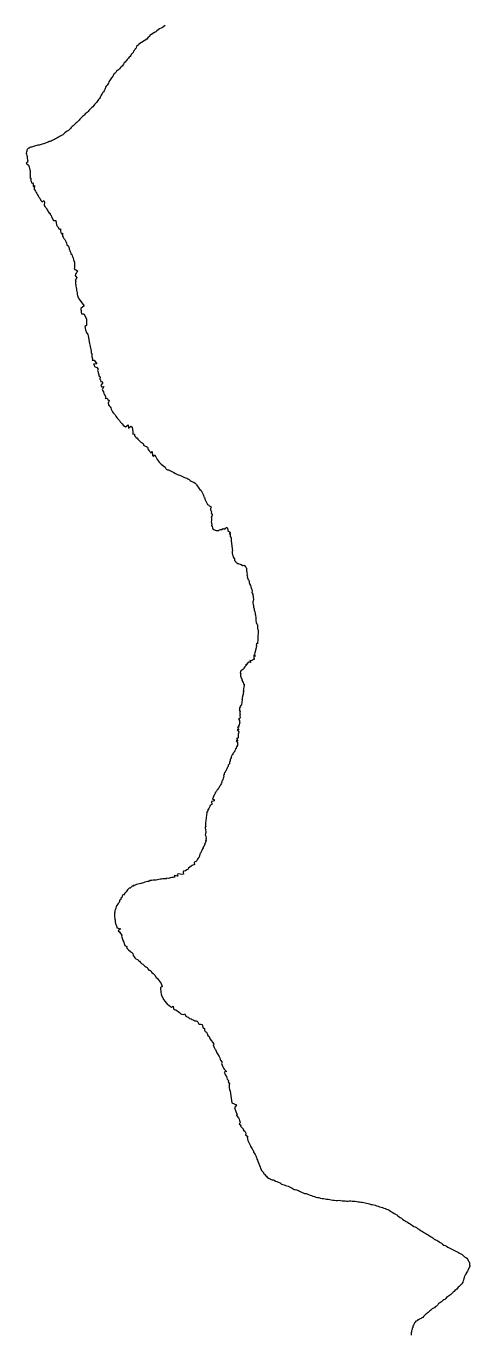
# Model space of a CAD drawing. Extents: x 226235 to 230811, y 317203 to 324386.
# Drawn here: x 226295 to 226690, y 322590 to 323754 of the extents above; entities that cross this region are included whole.
import ezdxf

# ---------------------------------------------------------------- set-up
doc = ezdxf.new("R2010")
doc.units = 0
doc.layers.add('LINE_FEATURE_', color=7, linetype='CONTINUOUS')

msp = doc.modelspace()

# ---------------------------------------------------------------- linework, layer by layer
at = {"layer": 'LINE_FEATURE_'}
msp.add_lwpolyline([(226419.02286, 323754.357645), (226417.913809, 323753.517779), (226416.712168, 323752.765725), (226415.530142, 323752.028262), (226414.173417, 323751.507226), (226413.061138, 323750.611321), (226411.880716, 323749.74222), (226410.71478, 323748.958789), (226409.55093, 323748.136064), (226408.28611, 323747.374395), (226407.140623, 323746.55737), (226405.837508, 323746.131902), (226405.289685, 323744.742436), (226404.16616, 323744.018799), (226402.812979, 323742.264451), (226395.638432, 323737.795558), (226395.371247, 323737.307843), (226393.558252, 323735.910314), (226393.380238, 323734.460584), (226393.018661, 323733.970584), (226392.530364, 323733.655422), (226392.210651, 323732.831459), (226391.6022, 323732.137294), (226391.065259, 323731.497655), (226390.816944, 323730.556697), (226390.165462, 323729.809551), (226389.421872, 323729.277873), (226388.799342, 323728.619245), (226388.56317, 323727.747681), (226387.946034, 323726.966797), (226387.138675, 323726.15781), (226386.628852, 323725.408405), (226386.020482, 323724.727365), (226385.32817, 323724.19191), (226384.662303, 323723.473678), (226384.098336, 323722.607056), (226383.472201, 323721.790109), (226382.746048, 323721.125543), (226381.981137, 323720.210239), (226381.564357, 323719.324173), (226380.931702, 323718.426894), (226379.959949, 323717.631914), (226379.402075, 323717.002311), (226378.466187, 323715.995565), (226377.660997, 323715.163054), (226376.800785, 323714.446401), (226375.95251, 323713.742586), (226375.263159, 323712.776674), (226374.545399, 323711.93511), (226373.873529, 323711.341134), (226373.325518, 323710.894352), (226373.112044, 323710.429009), (226373.02001, 323710.351166), (226373.027674, 323710.343328), (226373.192536, 323710.170072), (226373.020843, 323709.950979), (226372.543755, 323709.273653), (226371.908427, 323708.640218), (226371.333194, 323707.879189), (226370.799857, 323706.928246), (226370.19994, 323706.079455), (226369.65286, 323705.257929), (226369.020571, 323704.29202), (226368.59043, 323703.280199), (226368.059427, 323702.298685), (226367.403904, 323701.465294), (226366.653228, 323700.599451), (226366.163852, 323699.614404), (226365.785106, 323698.540552), (226365.388602, 323697.540292), (226364.849732, 323696.496869), (226364.166404, 323695.552707), (226363.484783, 323694.645473), (226363.161889, 323693.794212), (226362.799886, 323693.344966), (226362.205448, 323692.43065), (226361.687104, 323691.441481), (226361.212396, 323690.480284), (226360.630236, 323689.644712), (226359.841485, 323688.794876), (226359.220202, 323687.834457), (226358.623303, 323686.842985), (226357.945638, 323685.873143), (226357.157703, 323685.061382), (226356.340117, 323684.23005), (226355.583255, 323683.243828), (226354.79978, 323682.270015), (226353.921961, 323681.396863), (226353.029131, 323680.618106), (226352.137245, 323679.818219), (226351.312456, 323678.956341), (226350.503935, 323678.079311), (226349.765121, 323677.217533), (226348.990829, 323676.475081), (226348.095023, 323675.77306), (226347.270188, 323675.143547), (226346.448233, 323674.246127), (226345.610715, 323673.445912), (226344.79811, 323672.677316), (226343.973173, 323671.915168), (226343.221455, 323671.038968), (226342.491396, 323670.140274), (226341.676221, 323669.270679), (226340.773321, 323668.552243), (226339.899139, 323667.794152), (226339.008154, 323667.012687), (226338.220403, 323666.216257), (226337.386509, 323665.33399), (226336.478327, 323664.550715), (226335.629286, 323663.706035), (226334.795914, 323662.795538), (226333.806033, 323661.78951), (226333.015408, 323661.193064), (226331.918636, 323660.473838), (226330.93555, 323659.793419), (226329.914889, 323658.985965), (226328.973606, 323658.138168), (226327.961819, 323657.334756), (226326.937312, 323656.656966), (226325.833612, 323656.064005), (226324.745589, 323655.494632), (226323.749252, 323654.993446), (226322.695476, 323654.269007), (226321.601906, 323653.735071), (226320.638779, 323653.200961), (226319.67172, 323652.662094), (226318.703384, 323652.117149), (226317.763591, 323651.645289), (226316.775419, 323651.385109), (226315.823994, 323651.22071), (226315.008361, 323650.847345), (226314.214569, 323650.324346), (226313.363091, 323650.004887), (226312.551734, 323649.810558), (226311.781529, 323649.493503), (226310.772299, 323649.213747), (226309.746162, 323648.99846), (226308.811076, 323648.690416), (226307.924043, 323648.361784), (226306.93563, 323648.110275), (226305.918129, 323647.900873), (226304.841157, 323647.614676), (226303.859052, 323647.300346), (226302.869131, 323647.076867), (226302.013498, 323646.942915), (226301.160552, 323646.654456), (226300.269783, 323646.352449), (226299.366567, 323646.237778), (226298.602901, 323645.892086), (226298.080698, 323645.488834), (226297.625355, 323645.354355), (226296.410831, 323644.068444), (226296.095701, 323643.600346), (226295.89654, 323642.495032), (226295.620184, 323642.040399), (226295.426095, 323641.06124), (226295.741754, 323639.973859), (226296.165232, 323638.8924), (226296.337379, 323637.903588), (226296.183278, 323637.072595), (226296.441672, 323636.025033), (226296.750187, 323635.116146), (226296.831438, 323634.36152), (226296.550467, 323633.629367), (226296.626029, 323632.647617), (226296.352275, 323632.864532), (226295.454438, 323632.058955), (226297.609097, 323630.2905), (226297.894545, 323629.223458), (226298.229153, 323628.402824), (226298.330514, 323627.405439), (226298.557987, 323626.051133), (226298.911539, 323625.154951), (226299.088927, 323624.231936), (226298.943286, 323623.382989), (226299.030967, 323622.729602), (226298.826592, 323622.204544), (226298.929761, 323621.939333), (226299.022267, 323620.735444), (226298.908767, 323619.95908), (226298.816519, 323618.912626), (226299.475499, 323618.566549), (226299.520419, 323616.672561), (226299.778734, 323615.674303), (226300.1092, 323614.603), (226301.061973, 323614.668907), (226301.631802, 323613.729736), (226301.603133, 323611.229664), (226302.845317, 323612.218476), (226302.579989, 323609.037575), (226303.092497, 323607.981889), (226303.727522, 323607.066097), (226304.278172, 323606.060618), (226305.032557, 323604.914646), (226305.549159, 323603.9271), (226306.234619, 323602.840698), (226306.844986, 323601.818286), (226307.528552, 323600.781547), (226308.60487, 323598.763575), (226309.557251, 323597.569637), (226311.140178, 323598.884584), (226311.88326, 323597.741128), (226311.555593, 323594.38635), (226312.176734, 323593.344041), (226312.995008, 323592.484702), (226313.680008, 323591.430673), (226314.324475, 323590.350439), (226314.841403, 323589.298248), (226315.544622, 323588.285313), (226316.792219, 323587.266699), (226316.950584, 323586.25614), (226317.610017, 323585.389006), (226318.049292, 323584.241827), (226319.886647, 323581.13205), (226321.869943, 323581.014295), (226322.550609, 323577.182759), (226323.175538, 323576.109138), (226323.775602, 323575.099765), (226324.224116, 323574.142577), (226324.847314, 323573.275498), (226325.982949, 323573.703569), (226326.03192, 323571.486149), (226326.297732, 323570.399253), (226326.783238, 323569.306926), (226327.753972, 323569.770967), (226327.816088, 323567.084385), (226328.276458, 323566.075917), (226328.971997, 323565.008396), (226329.733951, 323563.989513), (226330.38455, 323562.959584), (226330.96962, 323561.862543), (226331.353182, 323560.738848), (226331.59461, 323559.697835), (226331.998974, 323558.722659), (226332.936202, 323558.669556), (226333.377334, 323557.679902), (226333.707645, 323555.597867), (226334.18708, 323554.48057), (226334.626587, 323553.338194), (226335.100486, 323552.241832), (226335.329248, 323551.125814), (226336.013928, 323550.698422), (226336.485947, 323549.63148), (226337.036965, 323548.504886), (226337.361282, 323547.385883), (226337.605396, 323546.253281), (226337.969673, 323544.985995), (226338.374451, 323543.849095), (226338.492914, 323542.70835), (226338.553727, 323541.669796), (226338.549417, 323540.443117), (226338.359944, 323539.121954), (226338.260987, 323538.163706), (226341.170003, 323536.320625), (226340.45759, 323534.766863), (226339.843754, 323534.191318), (226339.283342, 323533.348982), (226339.125459, 323532.145147), (226340.581669, 323530.060109), (226339.948976, 323528.822781), (226338.989636, 323528.549519), (226339.573747, 323526.631766), (226339.270478, 323526.103008), (226339.350176, 323524.817342), (226339.568004, 323523.666278), (226339.745463, 323522.5561), (226339.914239, 323521.311105), (226340.106789, 323520.101365), (226340.235691, 323518.942885), (226340.586986, 323517.820574), (226340.863368, 323516.642328), (226340.980915, 323515.635625), (226341.019559, 323514.417505), (226341.498838, 323513.561596), (226341.887809, 323512.012969), (226342.189331, 323511.343509), (226347.047273, 323505.098708), (226344.000829, 323502.818645), (226344.149839, 323501.993406), (226344.315894, 323501.101281), (226344.444744, 323499.118699), (226344.84091, 323498.052296), (226346.622473, 323498.008903), (226349.202879, 323493.674009), (226349.126704, 323491.794878), (226349.17546, 323490.850211), (226349.202794, 323487.693036), (226347.662838, 323486.839642), (226348.366041, 323483.392472), (226348.652469, 323483.043313), (226348.92536, 323481.800239), (226350.424265, 323479.593213), (226350.683806, 323478.402919), (226351.865446, 323471.633245), (226352.133552, 323470.405725), (226353.37122, 323464.9487), (226353.161224, 323463.029839), (226354.033283, 323462.77569), (226353.853631, 323460.776598), (226354.037558, 323459.799971), (226354.305229, 323458.797195), (226354.432998, 323457.88027), (226354.09511, 323456.819784), (226356.031157, 323456.77098), (226358.364456, 323453.675976), (226355.448066, 323453.28275), (226355.904419, 323452.368791), (226356.152601, 323451.26537), (226358.268338, 323450.224085), (226359.420133, 323448.733191), (226358.870784, 323447.728692), (226359.267392, 323446.965227), (226360.506617, 323442.48878), (226361.311994, 323441.945412), (226360.928059, 323439.851946), (226361.635994, 323439.458697), (226361.790757, 323437.458885), (226362.779718, 323437.93107), (226363.755436, 323436.852232), (226362.020929, 323434.160883), (226362.549456, 323432.952895), (226364.576597, 323433.517771), (226363.210732, 323430.689171), (226363.583134, 323429.639924), (226364.278376, 323428.505946), (226364.625723, 323427.257416), (226365.302846, 323426.097574), (226365.801575, 323424.95121), (226366.476109, 323423.868191), (226365.88018, 323422.760511), (226367.646444, 323422.984643), (226368.084387, 323421.873285), (226369.186093, 323421.016872), (226368.332508, 323418.456327), (226368.787501, 323417.209315), (226369.333886, 323416.190741), (226370.192247, 323415.234391), (226370.839416, 323414.271861), (226371.212296, 323413.108048), (226371.688508, 323411.998985), (226372.234287, 323410.99757), (226373.007012, 323410.010026), (226373.891146, 323409.094577), (226374.658184, 323408.156312), (226375.304926, 323407.11409), (226375.987537, 323405.983078), (226376.644919, 323404.930813), (226377.602294, 323404.079529), (226378.462808, 323403.06582), (226379.255496, 323401.879763), (226380.068743, 323400.979292), (226380.832093, 323400.090115), (226381.696608, 323399.121408), (226382.853523, 323398.206376), (226383.905273, 323397.467402), (226386.178851, 323399.261), (226386.381814, 323396.425636), (226388.561232, 323398.126564), (226389.787414, 323397.073442), (226390.265595, 323392.995841), (226390.38468, 323391.954826), (226390.413089, 323390.963446), (226391.712461, 323391.405331), (226392.28036, 323389.071434), (226393.146393, 323388.243067), (226394.218073, 323387.390316), (226394.871993, 323386.492287), (226395.855581, 323385.723558), (226396.673177, 323384.742273), (226397.573871, 323383.90296), (226398.600543, 323383.412768), (226399.554956, 323382.688038), (226400.249924, 323381.022847), (226401.598296, 323380.292301), (226402.527851, 323380.0844), (226403.311493, 323379.330443), (226403.890959, 323377.209288), (226404.862685, 323376.226459), (226405.676228, 323375.289579), (226406.418108, 323374.195662), (226407.460318, 323375.455412), (226407.771312, 323371.978574), (226408.760114, 323370.993094), (226409.947943, 323372.745058), (226410.881162, 323370.835831), (226411.44243, 323369.600471), (226412.187463, 323368.4133), (226413.052856, 323367.231043), (226413.852118, 323366.203541), (226414.804405, 323365.286742), (226415.692032, 323364.18839), (226416.668818, 323363.3158), (226417.940625, 323362.553701), (226419.161609, 323361.592289), (226420.111226, 323359.99812), (226421.151472, 323359.253832), (226422.366972, 323359.351946), (226423.396346, 323358.626936), (226424.60117, 323358.023662), (226425.836318, 323357.437844), (226427.011336, 323356.79173), (226428.267908, 323356.000331), (226429.523469, 323355.39644), (226430.843126, 323354.933228), (226432.148643, 323354.427949), (226433.351709, 323353.83127), (226434.6611, 323353.36847), (226435.924292, 323352.7739), (226437.154294, 323352.261906), (226438.312822, 323351.784666), (226439.436156, 323351.237865), (226440.440714, 323350.597358), (226441.460033, 323349.895521), (226442.44672, 323349.299296), (226443.476813, 323348.68215), (226444.814244, 323348.201893), (226445.927367, 323347.533028), (226446.662537, 323346.555443), (226447.093401, 323345.866627), (226447.721762, 323344.938956), (226448.398821, 323343.899645), (226449.102827, 323342.988858), (226449.889239, 323341.883211), (226451.119235, 323340.949199), (226451.790211, 323339.55567), (226452.369462, 323338.480251), (226452.916767, 323337.373014), (226453.358627, 323336.363586), (226453.578743, 323335.295078), (226454.208595, 323334.802303), (226454.433279, 323333.620301), (226454.348752, 323333.292488), (226456.890533, 323328.46876), (226457.355552, 323328.094072), (226457.948208, 323327.845882), (226458.445703, 323327.146535), (226459.687375, 323326.668823), (226460.069157, 323325.91359), (226459.510311, 323324.96746), (226459.456123, 323323.940972), (226459.505587, 323323.929023), (226459.797052, 323323.089065), (226460.273881, 323321.985948), (226460.230222, 323320.70134), (226461.115445, 323319.551761), (226460.655667, 323318.120118), (226460.176662, 323317.137785), (226460.482533, 323316.214895), (226460.396191, 323315.011955), (226460.523691, 323314.057978), (226460.189364, 323312.942065), (226460.297898, 323311.781361), (226460.687619, 323310.988182), (226460.468448, 323309.861877), (226460.940838, 323308.740705), (226461.266001, 323307.727703), (226461.68049, 323306.821008), (226462.555202, 323306.048222), (226463.659128, 323305.683271), (226464.608497, 323305.220652), (226465.278247, 323305.33802), (226465.963229, 323305.423104), (226466.848715, 323305.440578), (226467.591092, 323305.827396), (226468.328562, 323306.055959), (226469.128545, 323306.054011), (226470.013695, 323306.247171), (226470.540541, 323307.05681), (226471.223484, 323306.654857), (226472.180029, 323306.639557), (226472.745895, 323307.301226), (226473.6458, 323308.101846), (226474.426399, 323307.868613), (226474.71387, 323307.413729), (226474.903493, 323305.297564), (226477.079097, 323303.44901), (226476.398232, 323301.867206), (226477.112767, 323302.496518), (226477.13671, 323299.842353), (226477.842034, 323298.773518), (226478.014312, 323298.849591), (226477.99155, 323296.485068), (226478.922442, 323288.960268), (226479.057038, 323287.644104), (226478.955362, 323286.641282), (226478.771208, 323285.766748), (226478.828718, 323285.028433), (226479.159896, 323283.788805), (226479.506665, 323283.036167), (226479.592075, 323282.329179), (226479.638464, 323281.44757), (226481.004234, 323279.969228), (226480.895987, 323279.257771), (226480.913601, 323278.72772), (226482.335899, 323277.171805), (226482.162133, 323277.126656), (226483.729272, 323275.825936), (226484.065206, 323275.831642), (226484.68426, 323275.622751), (226486.024219, 323275.347268), (226486.898606, 323275.140011), (226487.906721, 323274.087542), (226489.26381, 323274.592285), (226489.837735, 323274.09955), (226490.495551, 323273.323846), (226491.288564, 323272.524543), (226491.478636, 323271.43512), (226491.452697, 323270.429669), (226491.457996, 323269.454877), (226491.962394, 323267.924911), (226492.114779, 323266.829099), (226491.870248, 323265.567216), (226492.681021, 323264.693167), (226492.25438, 323264.001126), (226492.747713, 323262.678943), (226492.653239, 323262.087986), (226493.497404, 323261.075836), (226493.8356, 323260.239715), (226493.928722, 323258.938357), (226494.317705, 323258.233105), (226494.640009, 323257.178346), (226494.997763, 323256.401574), (226495.559193, 323255.335363), (226495.826445, 323254.432257), (226495.891214, 323253.46268), (226496.179013, 323252.74592), (226496.499547, 323251.489687), (226496.361686, 323250.299708), (226496.710609, 323249.577956), (226497.176043, 323248.723799), (226497.265606, 323247.761419), (226497.500057, 323246.7572), (226497.453503, 323245.952264), (226497.459788, 323245.526435), (226497.92737, 323244.695506), (226497.837461, 323243.481997), (226497.420229, 323242.804085), (226497.110084, 323241.899622), (226497.340186, 323240.688657), (226497.505393, 323239.452833), (226497.773025, 323238.479071), (226497.776968, 323237.068728), (226498.355686, 323235.581497), (226498.469629, 323234.45621), (226498.948673, 323233.084619), (226499.156024, 323231.920506), (226499.196823, 323230.685254), (226499.449347, 323230.316574), (226499.626191, 323229.285158), (226499.845623, 323228.112126), (226499.780445, 323226.958642), (226499.857865, 323225.847497), (226500.020778, 323225.218054), (226500.115128, 323223.603715), (226500.433917, 323222.58713), (226500.926163, 323221.966922), (226501.244575, 323221.115419), (226501.359638, 323219.976827), (226501.391619, 323219.139291), (226501.500513, 323218.129113), (226501.595449, 323217.010621), (226501.807872, 323216.979902), (226501.632937, 323208.797079), (226501.284098, 323204.516941), (226500.485632, 323204.754816), (226500.275522, 323203.028394), (226500.752844, 323202.750647), (226500.133688, 323201.447682), (226500.15201, 323200.73225), (226499.967175, 323200.533142), (226500.021265, 323199.877002), (226499.11914, 323196.395976), (226498.520095, 323194.041335), (226498.699953, 323195.001836), (226498.065921, 323193.105301), (226499.5272, 323193.825046), (226498.041738, 323193.138886), (226498.347457, 323190.53634), (226497.806237, 323190.555203), (226496.083537, 323189.481747), (226494.616916, 323189.82871), (226495.087623, 323187.87556), (226493.601372, 323188.283021), (226492.873841, 323187.528127), (226491.632468, 323186.169483), (226490.794557, 323185.626831), (226491.695423, 323185.431962), (226489.810498, 323183.845045), (226489.290835, 323183.0028), (226488.775915, 323182.41395), (226488.31961, 323181.770864), (226486.555782, 323180.601397), (226486.315778, 323179.500329), (226486.073373, 323178.808844), (226486.473003, 323178.054733), (226486.292939, 323177.312366), (226486.334416, 323176.063979), (226486.438917, 323175.186714), (226487.283808, 323173.056135), (226487.602191, 323172.25205), (226487.555326, 323172.430693), (226488.190113, 323170.523142), (226488.451879, 323170.623023), (226488.796228, 323168.557723), (226489.471053, 323168.552473), (226489.40521, 323167.348206), (226489.106054, 323165.947524), (226488.795674, 323164.890907), (226488.79606, 323164.04017), (226488.64823, 323163.103968), (226489.209379, 323162.559593), (226488.632537, 323161.079312), (226488.866576, 323160.906707), (226487.792949, 323156.765252), (226487.949418, 323156.445471), (226487.66449, 323155.925454), (226487.654455, 323155.180737), (226487.709606, 323154.842848), (226487.822636, 323154.866016), (226487.251192, 323150.164716), (226486.702238, 323149.640571), (226486.018617, 323149.087279), (226486.086687, 323148.124426), (226485.366921, 323147.788071), (226485.256919, 323146.971784), (226485.337627, 323146.241061), (226485.097, 323145.776297), (226485.89352, 323144.427482), (226485.676779, 323143.829524), (226485.688731, 323142.655994), (226485.890648, 323141.788923), (226485.64638, 323140.962983), (226485.495755, 323140.033194), (226485.857306, 323139.673828), (226485.573683, 323138.117884), (226484.510723, 323137.671836), (226485.334362, 323136.278203), (226485.401341, 323135.664925), (226485.344859, 323134.671431), (226485.496271, 323134.767361), (226485.243535, 323133.773532), (226484.918396, 323132.393862), (226484.478924, 323131.56899), (226484.623763, 323130.29864), (226483.440825, 323130.527492), (226484.870921, 323127.994777), (226483.233465, 323128.04255), (226484.674074, 323126.17205), (226484.421516, 323124.862658), (226484.222701, 323124.309214), (226484.220044, 323123.356368), (226484.293583, 323122.301415), (226484.002079, 323121.261376), (226483.777525, 323120.393707), (226482.704354, 323120.178245), (226483.871191, 323118.25681), (226482.404802, 323118.268034), (226483.623922, 323116.62891), (226483.635764, 323115.80037), (226483.467538, 323114.883081), (226483.630204, 323114.08268), (226483.100513, 323113.083317), (226482.790737, 323113.158626), (226482.561539, 323112.513354), (226482.439731, 323111.918277), (226482.26991, 323111.419066), (226481.812743, 323111.001145), (226481.780723, 323110.524074), (226481.330691, 323109.876174), (226481.062247, 323109.288075), (226480.708089, 323108.501571), (226480.219058, 323107.826024), (226479.886853, 323107.458569), (226479.496671, 323106.889272), (226479.339416, 323106.180585), (226478.776232, 323105.856177), (226478.64691, 323105.084178), (226478.166068, 323104.710853), (226477.906005, 323103.859191), (226477.785776, 323103.103505), (226477.456321, 323102.211123), (226477.108644, 323101.247305), (226477.001193, 323100.653556), (226476.720149, 323099.906842), (226476.399382, 323098.902082), (226476.371185, 323097.885585), (226475.982159, 323097.181973), (226475.374803, 323096.504747), (226475.185252, 323095.410865), (226474.677813, 323094.832689), (226474.277273, 323094.08939), (226474.156401, 323093.388739), (226473.800172, 323092.764645), (226473.394325, 323092.003639), (226473.110756, 323091.182695), (226472.714467, 323090.745407), (226472.577495, 323090.213055), (226472.07576, 323089.77792), (226471.754988, 323089.08224), (226471.558051, 323087.863691), (226471.099618, 323087.642648), (226471.296486, 323086.44063), (226471.133385, 323085.990767), (226471.023328, 323085.687211), (226470.660417, 323084.978791), (226470.555721, 323083.945673), (226470.25197, 323083.026126), (226469.523625, 323082.350089), (226469.658148, 323081.361721), (226469.260298, 323080.545856), (226468.925645, 323079.84195), (226468.514143, 323079.124012), (226468.118415, 323078.230085), (226467.430675, 323077.68908), (226467.215069, 323076.838156), (226466.786693, 323076.075641), (226466.288251, 323075.318283), (226465.828274, 323075.016583), (226465.415037, 323074.637301), (226465.18397, 323073.983226), (226464.924863, 323073.502988), (226464.620064, 323073.274336), (226464.358935, 323072.691385), (226463.982112, 323072.642877), (226463.912109, 323072.201999), (226463.540726, 323072.034575), (226463.605424, 323071.629799), (226463.298423, 323071.212628), (226463.04058, 323070.578169), (226463.127697, 323070.208647), (226462.493691, 323069.508305), (226462.172898, 323068.63273), (226461.959502, 323067.81565), (226461.404042, 323066.41265), (226462.793159, 323066.072868), (226462.758215, 323065.009387), (226461.945465, 323064.427754), (226460.489817, 323064.289076), (226460.84941, 323061.573675), (226459.841369, 323061.343333), (226459.352025, 323060.590699), (226458.782505, 323059.755932), (226458.127259, 323057.994861), (226457.530182, 323057.111553), (226457.288571, 323057.037389), (226457.275055, 323056.052527), (226456.640587, 323055.712141), (226456.904508, 323054.871675), (226456.064825, 323054.712425), (226456.284156, 323054.501818), (226455.107729, 323044.93909), (226455.132826, 323043.870227), (226454.982463, 323042.899216), (226455.2345, 323042.068632), (226454.725527, 323041.354791), (226454.909112, 323040.623098), (226455.12056, 323039.956013), (226455.127919, 323038.898127), (226455.297508, 323037.596694), (226455.23404, 323036.665699), (226454.983585, 323035.830952), (226454.861259, 323034.750237), (226454.965768, 323034.080755), (226455.531136, 323032.712164), (226455.460069, 323031.764781), (226455.569718, 323031.229932), (226455.287655, 323029.840053), (226454.93323, 323029.043485), (226455.547696, 323029.565822), (226455.389994, 323028.454997), (226454.255005, 323026.262171), (226454.379542, 323026.423882), (226453.477691, 323024.144879), (226453.062074, 323023.627038), (226453.182034, 323023.675106), (226452.446035, 323022.08346), (226451.733324, 323020.56215), (226451.147747, 323019.364234), (226451.038953, 323018.498448), (226450.344635, 323018.084657), (226449.973801, 323017.30589), (226449.366864, 323014.723938), (226448.554312, 323013.821423), (226448.053587, 323013.002681), (226446.934152, 323011.230791), (226445.389556, 323010.355969), (226444.84568, 323009.65575), (226445.287486, 323008.223005), (226443.093971, 323007.463109), (226442.199986, 323006.613134), (226441.112682, 323005.846338), (226440.03779, 323005.016376), (226439.412591, 323003.934917), (226438.352759, 323003.412664), (226437.246606, 323002.521087), (226435.496621, 323002.30205), (226435.050314, 323001.291279), (226435.626389, 322999.70311), (226434.143569, 322999.328489), (226430.995656, 322999.920819), (226429.792694, 322999.320047), (226430.321101, 322997.749516), (226427.293056, 322998.418429), (226427.742109, 322997.073736), (226426.428404, 322996.61522), (226424.981369, 322996.684357), (226423.703713, 322996.253505), (226422.51437, 322995.7932), (226420.646511, 322996.051374), (226420.080929, 322995.369557), (226418.200431, 322995.528234), (226417.081052, 322995.377716), (226415.943395, 322995.180491), (226414.703566, 322995.116195), (226413.546752, 322994.811747), (226412.385366, 322994.585359), (226411.172444, 322994.3888), (226409.891753, 322994.280336), (226408.54709, 322994.294496), (226407.260749, 322994.004292), (226405.816745, 322993.918935), (226404.57124, 322993.169674), (226403.402195, 322993.002194), (226402.239524, 322992.880916), (226401.059947, 322992.39789), (226399.801233, 322992.032963), (226398.818071, 322991.589314), (226397.939034, 322991.337268), (226397.391124, 322991.259039), (226393.653883, 322990.460443), (226392.959341, 322990.293049), (226391.975916, 322989.689727), (226391.294072, 322989.904883), (226390.656054, 322988.953545), (226389.697779, 322988.8481), (226388.850116, 322988.190208), (226387.961779, 322987.243309), (226387.157662, 322987.211268), (226386.295131, 322986.424669), (226385.701414, 322985.574759), (226385.126389, 322984.710787), (226384.410534, 322984.013448), (226383.395382, 322982.782104), (226382.732295, 322981.829843), (226382.092814, 322981.034674), (226381.426107, 322981.136777), (226380.883572, 322980.197045), (226380.468126, 322979.023287), (226379.799277, 322978.228637), (226379.651797, 322977.217354), (226378.593695, 322976.502458), (226378.451913, 322975.409641), (226378.243688, 322974.519461), (226377.327237, 322973.596041), (226376.636133, 322972.785661), (226375.875156, 322971.59423), (226375.524708, 322970.632332), (226375.276935, 322969.513263), (226374.915845, 322968.63365), (226374.503324, 322967.221115), (226374.312823, 322965.824074), (226374.206511, 322964.920626), (226374.058833, 322963.637119), (226374.030114, 322962.683996), (226374.179919, 322961.389374), (226374.236406, 322960.081263), (226374.420896, 322959.619549), (226374.640992, 322958.609444), (226374.77539, 322957.531478), (226374.862836, 322955.503584), (226375.272613, 322955.293998), (226376.085244, 322952.925162), (226376.274614, 322951.836333), (226379.408056, 322950.951828), (226377.470407, 322949.260764), (226378.66171, 322948.26917), (226379.285048, 322946.907224), (226380.485568, 322945.303498), (226380.282435, 322944.48025), (226381.439092, 322940.979331), (226381.398758, 322940.540652), (226382.440661, 322939.086093), (226382.798061, 322937.996789), (226383.316243, 322936.273504), (226385.026316, 322935.242649), (226384.896183, 322934.390554), (226385.475036, 322933.435788), (226386.576612, 322932.426888), (226388.278555, 322931.001653), (226388.290826, 322930.683312), (226389.404827, 322930.035124), (226390.32955, 322929.007937), (226390.672022, 322927.225039), (226391.576968, 322926.2408), (226392.131518, 322925.225873), (226393.132321, 322924.340966), (226394.56453, 322923.712122), (226395.520835, 322922.99843), (226396.306983, 322922.219946), (226397.182326, 322921.022351), (226398.133026, 322920.256637), (226399.250208, 322919.483894), (226400.162313, 322918.649635), (226400.967418, 322917.664765), (226402.023431, 322917.352344), (226403.135283, 322916.640345), (226403.66938, 322915.570054), (226404.518158, 322914.348592), (226405.535144, 322914.107099), (226406.547192, 322913.305836), (226407.325891, 322912.168149), (226408.359405, 322911.402978), (226409.166465, 322910.7338), (226409.93451, 322909.934175), (226411.179485, 322907.653578), (226412.016887, 322907.043654), (226415.667792, 322902.528774), (226416.379406, 322899.801195), (226414.937771, 322898.670404), (226415.036968, 322896.928576), (226415.194584, 322895.606793), (226415.333301, 322894.329781), (226415.511773, 322893.111683), (226415.976372, 322891.590276), (226417.879499, 322887.737391), (226418.725163, 322886.563403), (226421.299974, 322883.822523), (226422.323453, 322883.261243), (226424.003772, 322881.817852), (226424.849117, 322881.399026), (226426.406324, 322882.160122), (226426.61213, 322879.802604), (226427.618329, 322879.381132), (226428.691153, 322878.953167), (226429.830074, 322878.125456), (226430.823578, 322877.403164), (226431.868272, 322876.628104), (226433.174687, 322875.290012), (226434.10221, 322875.081859), (226435.40153, 322874.711822), (226436.714047, 322875.443391), (226437.684579, 322873.434376), (226438.62579, 322872.712167), (226439.641808, 322872.313174), (226440.930949, 322871.227151), (226442.209888, 322871.006322), (226443.246142, 322870.357449), (226444.603572, 322869.681337), (226445.555958, 322869.073096), (226446.834921, 322869.25811), (226448.081997, 322868.560085), (226448.806226, 322866.689717), (226449.762048, 322866.269849), (226451.012085, 322866.317489), (226452.197074, 322865.796159), (226452.747234, 322863.288276), (226454.176383, 322862.343178), (226454.131108, 322861.031523), (226454.758538, 322859.794355), (226456.04608, 322858.989349), (226456.47959, 322857.799289), (226457.285961, 322856.150238), (226458.351418, 322855.218947), (226458.92434, 322853.543995), (226459.286795, 322852.91412), (226462.341427, 322848.796073), (226461.793764, 322847.748764), (226462.138279, 322846.875398), (226462.76621, 322845.585474), (226463.286082, 322844.392582), (226463.872737, 322843.597501), (226465.204655, 322840.785611), (226465.69908, 322839.803888), (226467.089352, 322837.448953), (226467.758966, 322836.235685), (226468.199439, 322835.092893), (226468.565594, 322834.249255), (226469.489725, 322832.79802), (226469.472372, 322831.898008), (226469.317912, 322831.259974), (226469.989765, 322829.805356), (226470.642347, 322828.384068), (226471.107421, 322827.209021), (226471.543915, 322826.123178), (226473.620456, 322824.165067), (226471.740682, 322823.410945), (226472.173798, 322822.336892), (226472.742042, 322820.906434), (226473.763751, 322819.58498), (226474.357859, 322817.207877), (226474.447165, 322817.243926), (226475.408548, 322816.093184), (226475.227619, 322814.849846), (226476.373923, 322813.185236), (226476.109999, 322812.160385), (226476.233932, 322810.90385), (226476.285026, 322809.679982), (226476.328234, 322808.128053), (226476.971606, 322806.552233), (226478.521478, 322796.227685), (226482.674802, 322794.396596), (226480.999292, 322791.7596), (226481.694179, 322789.497171), (226482.207336, 322788.439609), (226482.581833, 322787.136117), (226483.127315, 322785.690297), (226482.789598, 322785.060753), (226484.555532, 322782.868951), (226484.941183, 322781.711614), (226485.249753, 322780.52525), (226485.735128, 322779.518958), (226485.899264, 322778.405555), (226485.049686, 322777.71983), (226486.842401, 322776.171694), (226486.356606, 322775.585218), (226489.215418, 322772.477449), (226488.71012, 322771.956295), (226490.047089, 322771.02111), (226490.582039, 322769.865817), (226491.043391, 322768.580815), (226490.602477, 322767.905001), (226492.609348, 322766.202765), (226492.105064, 322765.340861), (226492.393479, 322764.131143), (226492.859932, 322762.808561), (226493.350255, 322761.599425), (226493.969205, 322760.380111), (226494.588576, 322759.17867), (226495.179431, 322758.0643), (226495.561929, 322757.100234), (226495.973488, 322756.32193), (226496.58522, 322755.290342), (226497.107179, 322754.285489), (226497.818498, 322753.47483), (226497.907304, 322752.428087), (226498.596276, 322751.322773), (226499.145036, 322750.250997), (226499.951633, 322749.159369), (226500.073875, 322748.166648), (226500.703921, 322747.048157), (226500.819446, 322746.13875), (226501.3471, 322745.367484), (226501.707289, 322744.412892), (226501.9645, 322743.526753), (226502.257564, 322742.676409), (226502.48746, 322742.490367), (226502.578435, 322741.91281), (226502.843367, 322741.466822), (226504.966717, 322736.122074), (226506.386264, 322734.650571), (226506.676136, 322734.18703), (226506.725926, 322733.549894), (226507.145724, 322733.150708), (226507.91448, 322732.581209), (226508.455086, 322731.64017), (226509.231052, 322730.974959), (226510.066962, 322730.173739), (226511.066378, 322729.360654), (226511.91333, 322729.094057), (226512.652371, 322728.571759), (226513.445358, 322727.990141), (226514.294393, 322727.789686), (226515.233258, 322727.76197), (226516.296776, 322727.38365), (226517.347619, 322726.682076), (226518.523759, 322726.254259), (226519.61194, 322725.684661), (226520.774516, 322725.375286), (226521.663018, 322725.021961), (226522.823985, 322723.999341), (226524.004497, 322723.596147), (226525.133228, 322723.286822), (226526.292779, 322722.767439), (226527.514032, 322722.410967), (226528.702981, 322722.06311), (226529.943081, 322721.608728), (226531.086082, 322721.075733), (226532.135826, 322720.431222), (226533.053564, 322719.757591), (226534.020564, 322719.321057), (226534.940889, 322719.221716), (226536.032439, 322718.745208), (226536.919431, 322718.662663), (226537.81951, 322718.223369), (226538.855036, 322717.787702), (226539.995816, 322717.029394), (226540.999811, 322716.651732), (226542.026682, 322716.310363), (226543.303151, 322715.68889), (226544.538902, 322715.504494), (226545.689203, 322715.414671), (226546.891401, 322714.834384), (226548.121173, 322714.223781), (226549.356693, 322713.730008), (226550.674036, 322713.229906), (226552.025873, 322712.904588), (226553.356782, 322712.428846), (226554.696108, 322712.15612), (226556.044963, 322711.951475), (226557.432537, 322711.542512), (226558.833188, 322711.136862), (226560.079621, 322711.157289), (226561.467308, 322710.877431), (226562.922549, 322710.437987), (226564.188193, 322710.448055), (226565.60569, 322710.151184), (226567.057579, 322709.840758), (226568.432986, 322709.665416), (226569.728678, 322709.604307), (226571.239556, 322709.369611), (226572.637783, 322709.398861), (226573.914391, 322709.582359), (226575.258341, 322709.266583), (226576.61441, 322709.189969), (226578.049978, 322709.094409), (226579.314386, 322709.158918), (226580.712416, 322708.885367), (226581.977882, 322708.915089), (226583.193683, 322709.071729), (226584.468153, 322709.057244), (226585.748223, 322708.719516), (226587.063545, 322708.708533), (226588.32335, 322708.927179), (226589.680013, 322708.514378), (226590.932506, 322708.278834), (226592.104037, 322708.128147), (226593.457574, 322707.934196), (226594.654474, 322707.811471), (226595.927039, 322707.527794), (226597.171092, 322707.280598), (226598.521993, 322706.926987), (226599.768719, 322706.689052), (226601.002271, 322706.299544), (226602.313549, 322705.949059), (226603.549241, 322705.693407), (226604.852823, 322705.435343), (226606.115967, 322705.175817), (226607.342062, 322704.611692), (226608.690448, 322704.218434), (226610.038767, 322703.815797), (226611.318572, 322703.454192), (226612.525497, 322703.093723), (226613.790025, 322702.584275), (226615.03273, 322702.146861), (226616.131875, 322701.827695), (226617.348149, 322701.261686), (226618.591392, 322700.705466), (226619.684213, 322699.934966), (226620.777186, 322699.289708), (226621.862351, 322698.671446), (226622.934481, 322697.95895), (226624.092815, 322697.285496), (226625.266381, 322696.569077), (226626.301851, 322695.763753), (226627.348433, 322694.982723), (226628.377511, 322694.409561), (226629.391023, 322693.545278), (226630.420072, 322692.723162), (226631.564749, 322691.752693), (226632.691481, 322691.17127), (226633.761945, 322690.782201), (226634.990074, 322690.017086), (226636.168974, 322689.259351), (226637.344161, 322688.546445), (226638.352246, 322687.891372), (226639.374899, 322687.184663), (226640.549339, 322686.391468), (226641.702001, 322685.865301), (226642.778386, 322685.334754), (226643.805378, 322684.538585), (226644.917621, 322683.888575), (226645.917471, 322683.303619), (226647.023484, 322682.409816), (226648.101704, 322681.797443), (226649.144271, 322681.203323), (226650.057793, 322680.73373), (226651.088365, 322680.069531), (226652.164016, 322679.346307), (226653.162575, 322678.733266), (226654.374822, 322677.894256), (226655.40878, 322677.40714), (226656.465729, 322676.731723), (226657.464752, 322676.108306), (226658.601433, 322675.112551), (226659.713023, 322674.497431), (226660.85726, 322674.026156), (226661.973358, 322673.430687), (226663.005361, 322672.713755), (226663.995892, 322672.042663), (226665.025653, 322671.393753), (226666.056773, 322670.65778), (226667.272389, 322669.80096), (226668.507952, 322669.271482), (226669.633334, 322668.859951), (226670.833455, 322667.982055), (226671.99151, 322667.376542), (226673.075005, 322666.751081), (226674.228326, 322666.142313), (226675.421346, 322665.467387), (226676.585229, 322664.823382), (226677.770083, 322664.310474), (226678.998296, 322663.765678), (226680.157842, 322663.148294), (226681.279457, 322662.479554), (226682.482437, 322661.957879), (226683.582909, 322661.325353), (226684.747851, 322660.298882), (226685.713109, 322659.396627), (226686.687122, 322658.681211), (226687.585571, 322658.065477), (226688.450012, 322656.981406), (226688.967902, 322656.134707), (226689.272367, 322655.500232), (226689.709565, 322654.750192), (226690.041565, 322653.975026), (226690.084979, 322653.048991), (226690.129268, 322652.100657), (226690.268588, 322651.334337), (226690.311298, 322650.956081), (226690.244695, 322650.899973), (226690.377042, 322650.561682), (226690.193906, 322650.976996), (226690.150275, 322650.917016), (226690.258819, 322650.799259), (226689.122305, 322648.692699), (226688.83127, 322647.742989), (226688.247552, 322646.658171), (226687.63379, 322645.723389), (226687.136279, 322644.725519), (226686.713996, 322644.076228), (226686.239293, 322642.647146), (226685.58783, 322641.942488), (226685.221372, 322640.904115), (226685.030144, 322639.923342), (226684.85629, 322638.656936), (226684.422512, 322637.802803), (226683.996617, 322636.759663), (226683.545915, 322635.813418), (226682.88852, 322634.755871), (226682.097572, 322634.136651), (226681.363931, 322633.381137), (226680.757874, 322632.859931), (226679.982202, 322632.206065), (226679.267948, 322631.342353), (226678.737108, 322630.516519), (226677.876064, 322629.956191), (226677.030421, 322629.364728), (226676.270922, 322628.56388), (226675.60441, 322627.757594), (226674.77994, 322626.951257), (226673.942294, 322626.30143), (226673.118596, 322625.43743), (226672.372946, 322624.814043), (226671.472997, 322624.167739), (226670.482113, 322623.837766), (226669.689918, 322622.997744), (226668.981321, 322622.136392), (226668.094513, 322621.44246), (226667.142732, 322620.945534), (226666.246954, 322620.513431), (226665.517897, 322619.689334), (226664.73963, 322619.322901), (226664.128413, 322618.555155), (226663.317115, 322617.974391), (226662.417211, 322617.664023), (226661.781244, 322616.653462), (226661.309765, 322615.87326), (226660.545305, 322615.396534), (226659.565628, 322614.807725), (226658.854984, 322614.022828), (226657.900686, 322613.689866), (226656.930567, 322613.173315), (226656.328035, 322612.490199), (226655.636559, 322611.914276), (226654.828546, 322611.321887), (226654.019113, 322610.5554), (226653.355002, 322609.788034), (226652.484113, 322609.222232), (226651.688847, 322608.660906), (226651.048271, 322608.100184), (226650.411721, 322607.377452), (226649.738894, 322606.720737), (226649.166278, 322606.090088), (226648.530256, 322605.421345), (226647.703306, 322605.082609), (226646.950466, 322604.585609), (226646.026806, 322604.116578), (226645.090904, 322603.632203), (226644.111784, 322603.125841), (226643.344505, 322602.429176), (226642.428849, 322601.977774), (226641.717274, 322601.245701), (226641.228698, 322600.456591), (226640.75212, 322599.574725), (226640.186626, 322598.656067), (226639.721358, 322597.633397), (226639.517465, 322596.506817), (226639.108139, 322595.726044), (226638.905204, 322594.72152), (226638.565826, 322593.608081), (226638.41983, 322592.468961), (226638.231917, 322591.584587), (226638.128922, 322590.761487), (226638.121404, 322589.720423)], dxfattribs=at)
at = {"layer": 'LINE_FEATURE_', "color": 5}
msp.add_lwpolyline([(226393.558252, 323735.910314), (226393.380238, 323734.460584), (226393.018661, 323733.970584), (226392.530364, 323733.655422), (226392.210651, 323732.831459), (226391.6022, 323732.137294), (226391.065259, 323731.497655), (226390.816944, 323730.556697), (226390.165462, 323729.809551), (226389.421872, 323729.277873), (226388.799342, 323728.619245), (226388.56317, 323727.747681), (226387.946034, 323726.966797), (226387.138675, 323726.15781), (226386.628852, 323725.408405), (226386.020482, 323724.727365), (226385.32817, 323724.19191), (226384.662303, 323723.473678), (226384.098336, 323722.607056), (226383.472201, 323721.790109), (226382.746048, 323721.125543), (226381.981137, 323720.210239), (226381.564357, 323719.324173), (226380.931702, 323718.426894), (226379.959949, 323717.631914), (226379.402075, 323717.002311), (226378.466187, 323715.995565), (226377.660997, 323715.163054), (226376.800785, 323714.446401), (226375.95251, 323713.742586), (226375.263159, 323712.776674), (226374.545399, 323711.93511), (226373.873529, 323711.341134), (226373.325518, 323710.894352), (226373.112044, 323710.429009), (226373.02001, 323710.351166), (226373.027674, 323710.343328), (226373.192536, 323710.170072), (226373.020843, 323709.950979), (226372.543755, 323709.273653), (226371.908427, 323708.640218), (226371.333194, 323707.879189), (226370.799857, 323706.928246), (226370.19994, 323706.079455), (226369.65286, 323705.257929), (226369.020571, 323704.29202), (226368.59043, 323703.280199), (226368.059427, 323702.298685), (226367.403904, 323701.465294), (226366.653228, 323700.599451), (226366.163852, 323699.614404), (226365.785106, 323698.540552), (226365.388602, 323697.540292), (226364.849732, 323696.496869), (226364.166404, 323695.552707), (226363.484783, 323694.645473), (226363.161889, 323693.794212), (226362.799886, 323693.344966), (226362.205448, 323692.43065), (226361.687104, 323691.441481), (226361.212396, 323690.480284), (226360.630236, 323689.644712), (226359.841485, 323688.794876), (226359.220202, 323687.834457), (226358.623303, 323686.842985), (226357.945638, 323685.873143), (226357.157703, 323685.061382), (226356.340117, 323684.23005), (226355.583255, 323683.243828), (226354.79978, 323682.270015), (226353.921961, 323681.396863), (226353.029131, 323680.618106), (226352.137245, 323679.818219), (226351.312456, 323678.956341), (226350.503935, 323678.079311), (226349.765121, 323677.217533), (226348.990829, 323676.475081), (226348.095023, 323675.77306), (226347.270188, 323675.143547), (226346.448233, 323674.246127), (226345.610715, 323673.445912), (226344.79811, 323672.677316), (226343.973173, 323671.915168), (226343.221455, 323671.038968), (226342.491396, 323670.140274), (226341.676221, 323669.270679), (226340.773321, 323668.552243), (226339.899139, 323667.794152), (226339.008154, 323667.012687), (226338.220403, 323666.216257), (226337.386509, 323665.33399), (226336.478327, 323664.550715), (226335.629286, 323663.706035), (226334.795914, 323662.795538), (226333.806033, 323661.78951), (226333.015408, 323661.193064), (226331.918636, 323660.473838), (226330.93555, 323659.793419), (226329.914889, 323658.985965), (226328.973606, 323658.138168), (226327.961819, 323657.334756), (226326.937312, 323656.656966), (226325.833612, 323656.064005), (226324.745589, 323655.494632), (226323.749252, 323654.993446), (226322.695476, 323654.269007), (226321.601906, 323653.735071), (226320.638779, 323653.200961), (226319.67172, 323652.662094), (226318.703384, 323652.117149), (226317.763591, 323651.645289), (226316.775419, 323651.385109), (226315.823994, 323651.22071), (226315.008361, 323650.847345), (226314.214569, 323650.324346), (226313.363091, 323650.004887), (226312.551734, 323649.810558), (226311.781529, 323649.493503), (226310.772299, 323649.213747), (226309.746162, 323648.99846), (226308.811076, 323648.690416), (226307.924043, 323648.361784), (226306.93563, 323648.110275), (226305.918129, 323647.900873), (226304.841157, 323647.614676), (226303.859052, 323647.300346), (226302.869131, 323647.076867), (226302.013498, 323646.942915), (226301.160552, 323646.654456), (226300.269783, 323646.352449), (226299.366567, 323646.237778), (226298.602901, 323645.892086), (226298.080698, 323645.488834), (226297.625355, 323645.354355), (226296.410831, 323644.068444), (226296.095701, 323643.600346), (226295.89654, 323642.495032), (226295.620184, 323642.040399), (226295.426095, 323641.06124), (226295.741754, 323639.973859), (226296.165232, 323638.8924), (226296.337379, 323637.903588), (226296.183278, 323637.072595), (226296.441672, 323636.025033), (226296.750187, 323635.116146), (226296.831438, 323634.36152), (226296.550467, 323633.629367), (226296.626029, 323632.647617), (226296.352275, 323632.864532), (226295.454438, 323632.058955), (226297.609097, 323630.2905), (226297.894545, 323629.223458), (226298.229153, 323628.402824), (226298.330514, 323627.405439), (226298.557987, 323626.051133), (226298.911539, 323625.154951), (226299.088927, 323624.231936), (226298.943286, 323623.382989), (226299.030967, 323622.729602), (226298.826592, 323622.204544), (226298.929761, 323621.939333), (226299.022267, 323620.735444), (226298.908767, 323619.95908), (226298.816519, 323618.912626), (226299.475499, 323618.566549), (226299.520419, 323616.672561), (226299.778734, 323615.674303), (226300.1092, 323614.603), (226301.061973, 323614.668907), (226301.631802, 323613.729736), (226301.603133, 323611.229664), (226302.845317, 323612.218476), (226302.579989, 323609.037575), (226303.092497, 323607.981889), (226303.727522, 323607.066097), (226304.278172, 323606.060618), (226305.032557, 323604.914646), (226305.549159, 323603.9271), (226306.234619, 323602.840698), (226306.844986, 323601.818286), (226307.528552, 323600.781547), (226308.60487, 323598.763575), (226309.557251, 323597.569637), (226311.140178, 323598.884584), (226311.88326, 323597.741128), (226311.555593, 323594.38635), (226312.176734, 323593.344041), (226312.995008, 323592.484702), (226313.680008, 323591.430673), (226314.324475, 323590.350439), (226314.841403, 323589.298248), (226315.544622, 323588.285313), (226316.792219, 323587.266699), (226316.950584, 323586.25614), (226317.610017, 323585.389006), (226318.049292, 323584.241827), (226319.886647, 323581.13205), (226321.869943, 323581.014295), (226322.550609, 323577.182759), (226323.175538, 323576.109138), (226323.775602, 323575.099765), (226324.224116, 323574.142577), (226324.847314, 323573.275498), (226325.982949, 323573.703569), (226326.03192, 323571.486149), (226326.297732, 323570.399253), (226326.783238, 323569.306926), (226327.753972, 323569.770967), (226327.816088, 323567.084385), (226328.276458, 323566.075917), (226328.971997, 323565.008396), (226329.733951, 323563.989513), (226330.38455, 323562.959584), (226330.96962, 323561.862543), (226331.353182, 323560.738848), (226331.59461, 323559.697835), (226331.998974, 323558.722659), (226332.936202, 323558.669556), (226333.377334, 323557.679902), (226333.707645, 323555.597867), (226334.18708, 323554.48057), (226334.626587, 323553.338194), (226335.100486, 323552.241832), (226335.329248, 323551.125814), (226336.013928, 323550.698422), (226336.485947, 323549.63148), (226337.036965, 323548.504886), (226337.361282, 323547.385883), (226337.605396, 323546.253281), (226337.969673, 323544.985995), (226338.374451, 323543.849095), (226338.492914, 323542.70835), (226338.553727, 323541.669796), (226338.549417, 323540.443117), (226338.359944, 323539.121954), (226338.260987, 323538.163706), (226341.170003, 323536.320625), (226340.45759, 323534.766863), (226339.843754, 323534.191318), (226339.283342, 323533.348982), (226339.125459, 323532.145147), (226340.581669, 323530.060109), (226339.948976, 323528.822781), (226338.989636, 323528.549519), (226339.573747, 323526.631766), (226339.270478, 323526.103008), (226339.350176, 323524.817342), (226339.568004, 323523.666278), (226339.745463, 323522.5561), (226339.914239, 323521.311105), (226340.106789, 323520.101365), (226340.235691, 323518.942885), (226340.586986, 323517.820574), (226340.863368, 323516.642328), (226340.980915, 323515.635625), (226341.019559, 323514.417505), (226341.498838, 323513.561596), (226341.887809, 323512.012969), (226342.189331, 323511.343509), (226347.047273, 323505.098708), (226344.000829, 323502.818645), (226344.149839, 323501.993406), (226344.315894, 323501.101281), (226344.444744, 323499.118699), (226344.84091, 323498.052296), (226346.622473, 323498.008903), (226349.202879, 323493.674009), (226349.126704, 323491.794878), (226349.17546, 323490.850211), (226349.202794, 323487.693036), (226347.662838, 323486.839642), (226348.366041, 323483.392472), (226348.652469, 323483.043313), (226348.92536, 323481.800239), (226350.424265, 323479.593213), (226350.683806, 323478.402919), (226351.865446, 323471.633245), (226352.133552, 323470.405725), (226353.37122, 323464.9487), (226353.161224, 323463.029839), (226354.033283, 323462.77569), (226353.853631, 323460.776598), (226354.037558, 323459.799971), (226354.305229, 323458.797195), (226354.432998, 323457.88027), (226354.09511, 323456.819784), (226356.031157, 323456.77098), (226358.364456, 323453.675976), (226355.448066, 323453.28275), (226355.904419, 323452.368791), (226356.152601, 323451.26537), (226358.268338, 323450.224085), (226359.420133, 323448.733191), (226358.870784, 323447.728692), (226359.267392, 323446.965227), (226360.506617, 323442.48878), (226361.311994, 323441.945412), (226360.928059, 323439.851946), (226361.635994, 323439.458697), (226361.790757, 323437.458885), (226362.779718, 323437.93107), (226363.755436, 323436.852232), (226362.020929, 323434.160883), (226362.549456, 323432.952895), (226364.576597, 323433.517771), (226363.210732, 323430.689171), (226363.583134, 323429.639924), (226364.278376, 323428.505946), (226364.625723, 323427.257416), (226365.302846, 323426.097574), (226365.801575, 323424.95121), (226366.476109, 323423.868191), (226365.88018, 323422.760511), (226367.646444, 323422.984643), (226368.084387, 323421.873285), (226369.186093, 323421.016872), (226368.332508, 323418.456327), (226368.787501, 323417.209315), (226369.333886, 323416.190741), (226370.192247, 323415.234391), (226370.839416, 323414.271861), (226371.212296, 323413.108048), (226371.688508, 323411.998985), (226372.234287, 323410.99757), (226373.007012, 323410.010026), (226373.891146, 323409.094577), (226374.658184, 323408.156312), (226375.304926, 323407.11409), (226375.987537, 323405.983078), (226376.644919, 323404.930813), (226377.602294, 323404.079529), (226378.462808, 323403.06582), (226379.255496, 323401.879763), (226380.068743, 323400.979292), (226380.832093, 323400.090115), (226381.696608, 323399.121408), (226382.853523, 323398.206376), (226383.905273, 323397.467402), (226386.178851, 323399.261), (226386.381814, 323396.425636), (226388.561232, 323398.126564), (226389.787414, 323397.073442), (226390.265595, 323392.995841), (226390.38468, 323391.954826), (226390.413089, 323390.963446), (226391.712461, 323391.405331), (226392.28036, 323389.071434), (226393.146393, 323388.243067), (226394.218073, 323387.390316), (226394.871993, 323386.492287), (226395.855581, 323385.723558), (226396.673177, 323384.742273), (226397.573871, 323383.90296), (226398.600543, 323383.412768), (226399.554956, 323382.688038), (226400.249924, 323381.022847), (226401.598296, 323380.292301), (226402.527851, 323380.0844), (226403.311493, 323379.330443), (226403.890959, 323377.209288), (226404.862685, 323376.226459), (226405.676228, 323375.289579), (226406.418108, 323374.195662), (226407.460318, 323375.455412), (226407.771312, 323371.978574), (226408.760114, 323370.993094), (226409.947943, 323372.745058), (226410.881162, 323370.835831), (226411.44243, 323369.600471), (226412.187463, 323368.4133), (226413.052856, 323367.231043), (226413.852118, 323366.203541), (226414.804405, 323365.286742), (226415.692032, 323364.18839), (226416.668818, 323363.3158), (226417.940625, 323362.553701), (226419.161609, 323361.592289), (226420.111226, 323359.99812), (226421.151472, 323359.253832), (226422.366972, 323359.351946), (226423.396346, 323358.626936), (226424.60117, 323358.023662), (226425.836318, 323357.437844), (226427.011336, 323356.79173), (226428.267908, 323356.000331), (226429.523469, 323355.39644), (226430.843126, 323354.933228), (226432.148643, 323354.427949), (226433.351709, 323353.83127), (226434.6611, 323353.36847), (226435.924292, 323352.7739), (226437.154294, 323352.261906), (226438.312822, 323351.784666), (226439.436156, 323351.237865), (226440.440714, 323350.597358), (226441.460033, 323349.895521), (226442.44672, 323349.299296), (226443.476813, 323348.68215), (226444.814244, 323348.201893), (226445.927367, 323347.533028), (226446.662537, 323346.555443), (226447.093401, 323345.866627), (226447.721762, 323344.938956), (226448.398821, 323343.899645), (226449.102827, 323342.988858), (226449.889239, 323341.883211), (226451.119235, 323340.949199), (226451.790211, 323339.55567), (226452.369462, 323338.480251), (226452.916767, 323337.373014), (226453.358627, 323336.363586), (226453.578743, 323335.295078), (226454.208595, 323334.802303), (226454.433279, 323333.620301), (226454.348752, 323333.292488), (226456.890533, 323328.46876), (226457.355552, 323328.094072), (226457.948208, 323327.845882), (226458.445703, 323327.146535), (226459.687375, 323326.668823), (226460.069157, 323325.91359), (226459.510311, 323324.96746), (226459.456123, 323323.940972), (226459.505587, 323323.929023), (226459.797052, 323323.089065), (226460.273881, 323321.985948), (226460.230222, 323320.70134), (226461.115445, 323319.551761), (226460.655667, 323318.120118), (226460.176662, 323317.137785), (226460.482533, 323316.214895), (226460.396191, 323315.011955), (226460.523691, 323314.057978), (226460.189364, 323312.942065), (226460.297898, 323311.781361), (226460.687619, 323310.988182), (226460.468448, 323309.861877), (226460.940838, 323308.740705), (226461.266001, 323307.727703), (226461.68049, 323306.821008), (226462.555202, 323306.048222), (226463.659128, 323305.683271), (226464.608497, 323305.220652), (226465.278247, 323305.33802), (226465.963229, 323305.423104), (226466.848715, 323305.440578), (226467.591092, 323305.827396), (226468.328562, 323306.055959), (226469.128545, 323306.054011), (226470.013695, 323306.247171), (226470.540541, 323307.05681), (226471.223484, 323306.654857), (226472.180029, 323306.639557), (226472.745895, 323307.301226), (226473.6458, 323308.101846), (226474.426399, 323307.868613), (226474.71387, 323307.413729), (226474.903493, 323305.297564), (226477.079097, 323303.44901), (226476.398232, 323301.867206), (226477.112767, 323302.496518), (226477.13671, 323299.842353), (226477.842034, 323298.773518), (226478.014312, 323298.849591), (226477.99155, 323296.485068), (226478.922442, 323288.960268), (226479.057038, 323287.644104), (226478.955362, 323286.641282), (226478.771208, 323285.766748), (226478.828718, 323285.028433), (226479.159896, 323283.788805), (226479.506665, 323283.036167), (226479.592075, 323282.329179), (226479.638464, 323281.44757), (226481.004234, 323279.969228), (226480.895987, 323279.257771), (226480.913601, 323278.72772), (226482.335899, 323277.171805), (226482.162133, 323277.126656), (226483.729272, 323275.825936), (226484.065206, 323275.831642), (226484.68426, 323275.622751), (226486.024219, 323275.347268), (226486.898606, 323275.140011), (226487.906721, 323274.087542), (226489.26381, 323274.592285), (226489.837735, 323274.09955), (226490.495551, 323273.323846), (226491.288564, 323272.524543), (226491.478636, 323271.43512), (226491.452697, 323270.429669), (226491.457996, 323269.454877), (226491.962394, 323267.924911), (226492.114779, 323266.829099), (226491.870248, 323265.567216), (226492.681021, 323264.693167), (226492.25438, 323264.001126), (226492.747713, 323262.678943), (226492.653239, 323262.087986), (226493.497404, 323261.075836), (226493.8356, 323260.239715), (226493.928722, 323258.938357), (226494.317705, 323258.233105), (226494.640009, 323257.178346), (226494.997763, 323256.401574), (226495.559193, 323255.335363), (226495.826445, 323254.432257), (226495.891214, 323253.46268), (226496.179013, 323252.74592), (226496.499547, 323251.489687), (226496.361686, 323250.299708), (226496.710609, 323249.577956), (226497.176043, 323248.723799), (226497.265606, 323247.761419), (226497.500057, 323246.7572), (226497.453503, 323245.952264), (226497.459788, 323245.526435), (226497.92737, 323244.695506), (226497.837461, 323243.481997), (226497.420229, 323242.804085), (226497.110084, 323241.899622), (226497.340186, 323240.688657), (226497.505393, 323239.452833), (226497.773025, 323238.479071), (226497.776968, 323237.068728), (226498.355686, 323235.581497), (226498.469629, 323234.45621), (226498.948673, 323233.084619), (226499.156024, 323231.920506), (226499.196823, 323230.685254), (226499.449347, 323230.316574), (226499.626191, 323229.285158), (226499.845623, 323228.112126), (226499.780445, 323226.958642), (226499.857865, 323225.847497), (226500.020778, 323225.218054), (226500.115128, 323223.603715), (226500.433917, 323222.58713), (226500.926163, 323221.966922), (226501.244575, 323221.115419), (226501.359638, 323219.976827), (226501.391619, 323219.139291), (226501.500513, 323218.129113), (226501.595449, 323217.010621), (226501.807872, 323216.979902), (226501.632937, 323208.797079), (226501.284098, 323204.516941), (226500.485632, 323204.754816), (226500.275522, 323203.028394), (226500.752844, 323202.750647), (226500.133688, 323201.447682), (226500.15201, 323200.73225), (226499.967175, 323200.533142), (226500.021265, 323199.877002), (226499.11914, 323196.395976), (226498.520095, 323194.041335), (226498.699953, 323195.001836), (226498.065921, 323193.105301), (226499.5272, 323193.825046), (226498.041738, 323193.138886), (226498.347457, 323190.53634), (226497.806237, 323190.555203), (226496.083537, 323189.481747), (226494.616916, 323189.82871), (226495.087623, 323187.87556), (226493.601372, 323188.283021), (226492.873841, 323187.528127), (226491.632468, 323186.169483), (226490.794557, 323185.626831), (226491.695423, 323185.431962), (226489.810498, 323183.845045), (226489.290835, 323183.0028), (226488.775915, 323182.41395), (226488.31961, 323181.770864), (226486.555782, 323180.601397), (226486.315778, 323179.500329), (226486.073373, 323178.808844), (226486.473003, 323178.054733), (226486.292939, 323177.312366), (226486.334416, 323176.063979), (226486.438917, 323175.186714), (226487.283808, 323173.056135), (226487.602191, 323172.25205), (226487.555326, 323172.430693), (226488.190113, 323170.523142), (226488.451879, 323170.623023), (226488.796228, 323168.557723), (226489.471053, 323168.552473), (226489.40521, 323167.348206), (226489.106054, 323165.947524), (226488.795674, 323164.890907), (226488.79606, 323164.04017), (226488.64823, 323163.103968), (226489.209379, 323162.559593), (226488.632537, 323161.079312), (226488.866576, 323160.906707), (226487.792949, 323156.765252), (226487.949418, 323156.445471), (226487.66449, 323155.925454), (226487.654455, 323155.180737), (226487.709606, 323154.842848), (226487.822636, 323154.866016), (226487.251192, 323150.164716), (226486.702238, 323149.640571), (226486.018617, 323149.087279), (226486.086687, 323148.124426), (226485.366921, 323147.788071), (226485.256919, 323146.971784), (226485.337627, 323146.241061), (226485.097, 323145.776297), (226485.89352, 323144.427482), (226485.676779, 323143.829524), (226485.688731, 323142.655994), (226485.890648, 323141.788923), (226485.64638, 323140.962983), (226485.495755, 323140.033194), (226485.857306, 323139.673828), (226485.573683, 323138.117884), (226484.510723, 323137.671836), (226485.334362, 323136.278203), (226485.401341, 323135.664925), (226485.344859, 323134.671431), (226485.496271, 323134.767361), (226485.243535, 323133.773532), (226484.918396, 323132.393862), (226484.478924, 323131.56899), (226484.623763, 323130.29864), (226483.440825, 323130.527492), (226484.870921, 323127.994777), (226483.233465, 323128.04255), (226484.674074, 323126.17205), (226484.421516, 323124.862658), (226484.222701, 323124.309214), (226484.220044, 323123.356368), (226484.293583, 323122.301415), (226484.002079, 323121.261376), (226483.777525, 323120.393707), (226482.704354, 323120.178245), (226483.871191, 323118.25681), (226482.404802, 323118.268034), (226483.623922, 323116.62891), (226483.635764, 323115.80037), (226483.467538, 323114.883081), (226483.630204, 323114.08268), (226483.100513, 323113.083317), (226482.790737, 323113.158626), (226482.561539, 323112.513354), (226482.439731, 323111.918277), (226482.26991, 323111.419066), (226481.812743, 323111.001145), (226481.780723, 323110.524074), (226481.330691, 323109.876174), (226481.062247, 323109.288075), (226480.708089, 323108.501571), (226480.219058, 323107.826024), (226479.886853, 323107.458569), (226479.496671, 323106.889272), (226479.339416, 323106.180585), (226478.776232, 323105.856177), (226478.64691, 323105.084178), (226478.166068, 323104.710853), (226477.906005, 323103.859191), (226477.785776, 323103.103505), (226477.456321, 323102.211123), (226477.108644, 323101.247305), (226477.001193, 323100.653556), (226476.720149, 323099.906842), (226476.399382, 323098.902082), (226476.371185, 323097.885585), (226475.982159, 323097.181973), (226475.374803, 323096.504747), (226475.185252, 323095.410865), (226474.677813, 323094.832689), (226474.277273, 323094.08939), (226474.156401, 323093.388739), (226473.800172, 323092.764645), (226473.394325, 323092.003639), (226473.110756, 323091.182695), (226472.714467, 323090.745407), (226472.577495, 323090.213055), (226472.07576, 323089.77792), (226471.754988, 323089.08224), (226471.558051, 323087.863691), (226471.099618, 323087.642648), (226471.296486, 323086.44063), (226471.133385, 323085.990767)], dxfattribs=at)

doc.saveas('drawing.dxf')
